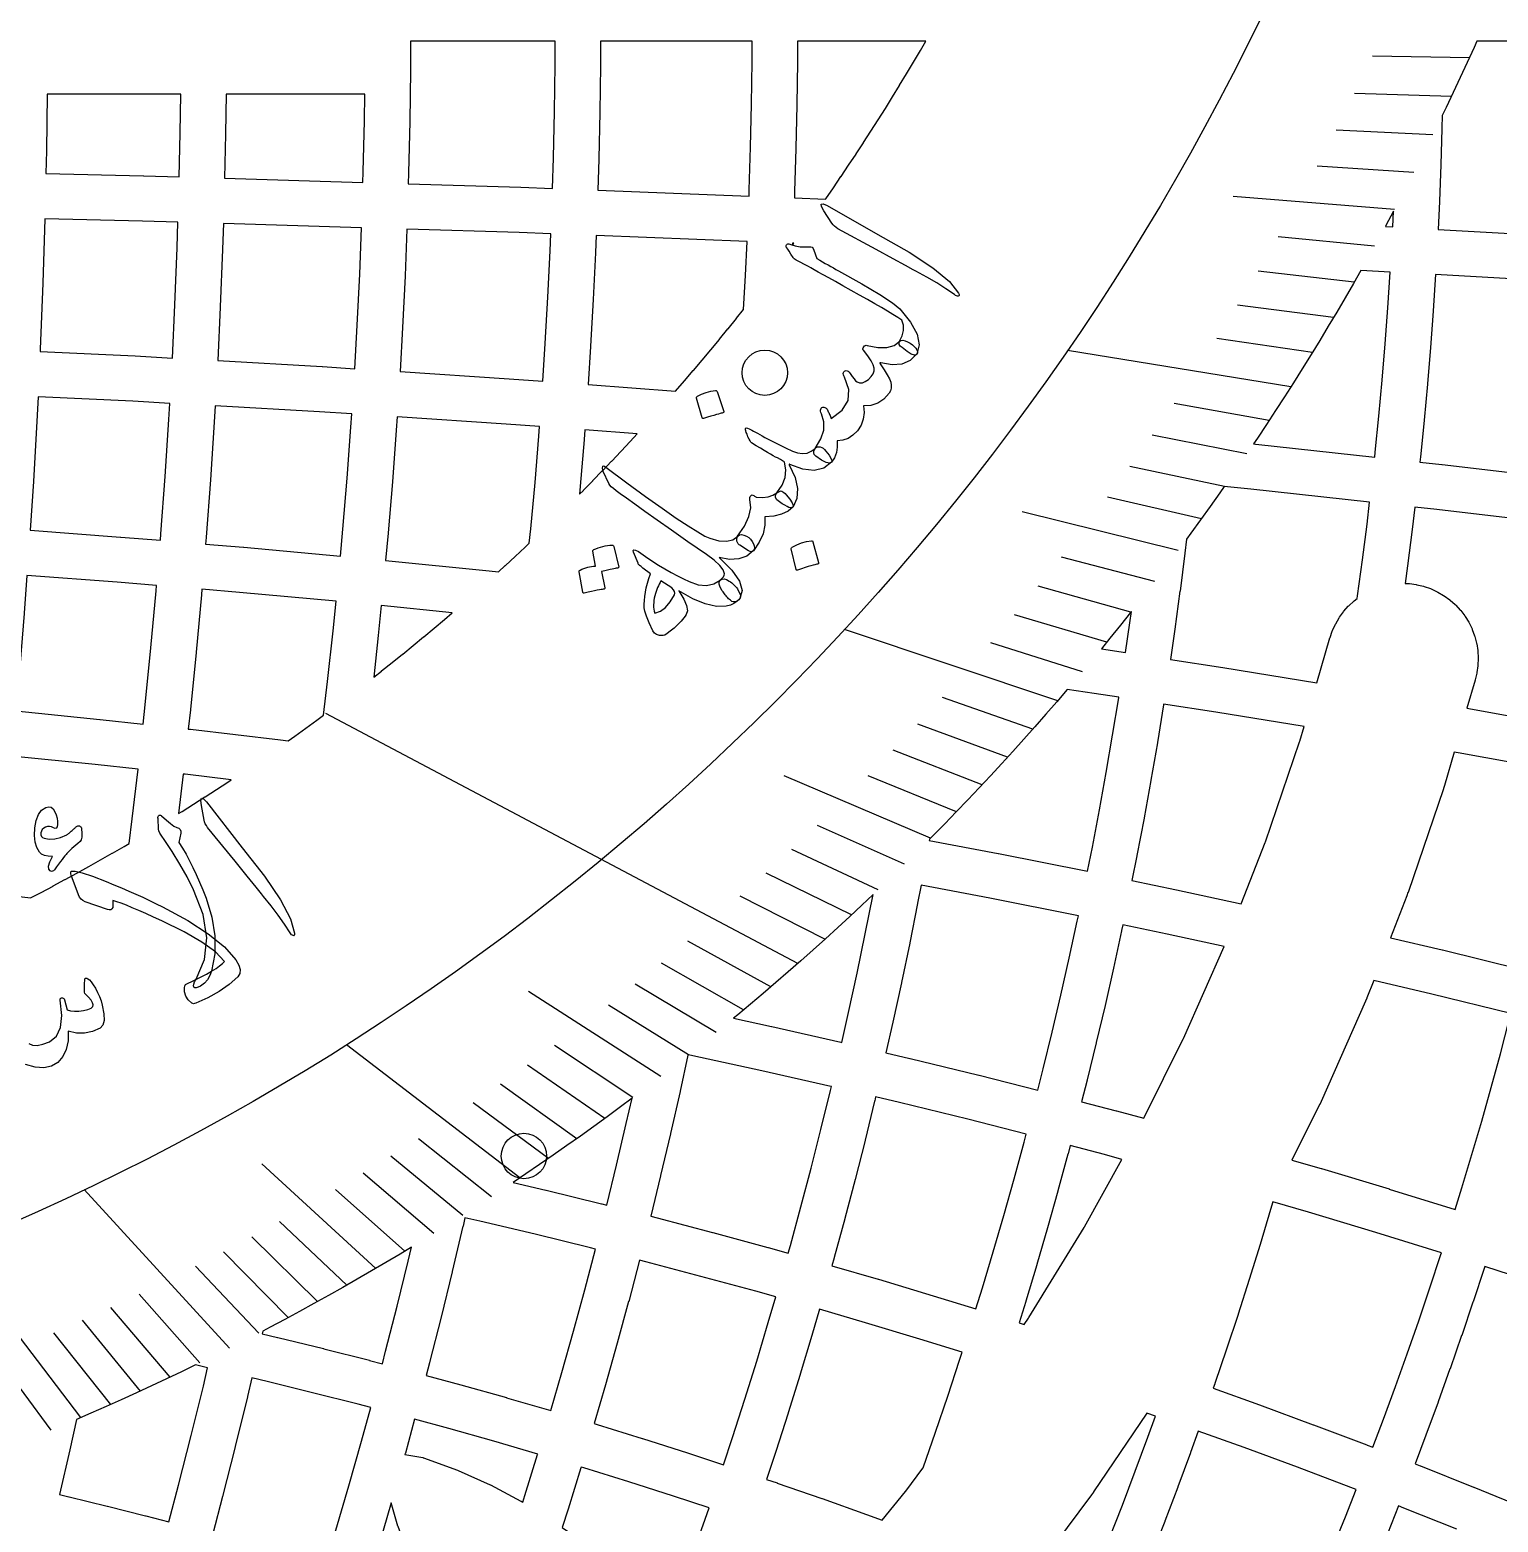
# Model space of a CAD drawing. Header units: millimetres. Extents: x -67 to 67, y -67 to 67.
# Drawn here: x 18.04 to 44.06, y -26.65 to -0.2 of the extents above; entities that cross this region are included whole.
import ezdxf

# ---------------------------------------------------------------- set-up
doc = ezdxf.new("R2010")
doc.units = ezdxf.units.MM
for name, color, linetype in [('CUT_INNER', 6, 'Continuous'), ('ENGRAVE', 7, 'Continuous'), ('ENGRAVE_FINE', 8, 'Continuous'), ('TEXT', 5, 'Continuous')]:
    doc.layers.add(name, color=color, linetype=linetype)

msp = doc.modelspace()

# ---------------------------------------------------------------- linework, layer by layer
at = {"layer": 'CUT_INNER'}
for points in [[(27.3486, -0.402), (24.7863, -0.402), (24.784, -0.9114), (24.784, -0.9149), (24.7721, -1.8244), (24.772, -1.8279), (24.7522, -2.7373), (24.7521, -2.7408), (24.7463, -2.9291), (26.7388, -2.99), (26.7423, -2.9901), (27.3014, -3.0121), (27.318, -2.4698), (27.3359, -1.6466), (27.3467, -0.8234)], [(28.1398, -1.6624), (28.1217, -2.4891), (28.1217, -2.4926), (28.1048, -3.0436), (30.7832, -3.1489), (30.7876, -3.0384), (30.8108, -2.279), (30.8273, -1.5194), (30.8373, -0.7597), (30.8389, -0.402), (28.1526, -0.402), (28.1507, -0.8286), (28.1507, -0.8321), (28.1398, -1.6589)], [(31.6429, -0.402), (31.6413, -0.765), (31.6412, -0.7685), (31.6313, -1.5317), (31.6312, -1.5352), (31.6145, -2.2983), (31.6145, -2.3018), (31.5911, -3.0647), (31.591, -3.0682), (31.5866, -3.1804), (32.138, -3.2021), (32.1411, -3.1978), (32.1419, -3.1965), (32.2776, -3.0001), (32.2784, -2.9989), (32.4128, -2.8017), (32.4137, -2.8004), (32.5469, -2.6024), (32.5477, -2.6011), (32.6797, -2.4023), (32.6806, -2.401), (32.8113, -2.2013), (32.8122, -2.2001), (32.9417, -1.9996), (32.9425, -1.9983), (33.0708, -1.7971), (33.0716, -1.7958), (33.1987, -1.5938), (33.1995, -1.5925), (33.3253, -1.3897), (33.3261, -1.3884), (33.4507, -1.1848), (33.4515, -1.1835), (33.5748, -0.9792), (33.5756, -0.9779), (33.6977, -0.7728), (33.6984, -0.7715), (33.8192, -0.5657), (33.82, -0.5643), (33.914, -0.402)], [(46.4876, -1.8559), (46.5011, -1.2373), (46.5092, -0.6187), (46.5101, -0.402), (43.6796, -0.402), (43.6294, -0.5143), (43.5079, -0.7816), (43.3848, -1.0482), (43.2601, -1.314), (43.1338, -1.579), (43.0651, -1.7207), (43.0603, -1.9439), (43.0602, -1.9474), (43.0405, -2.5923), (43.0404, -2.5958), (43.015, -3.2404), (43.0149, -3.2439), (42.9912, -3.7375), (46.4022, -3.9312), (46.4147, -3.7105), (46.4444, -3.0925), (46.4687, -2.4743)], [(18.3342, -2.3439), (18.3341, -2.3474), (18.3253, -2.7481), (20.0554, -2.7858), (20.0589, -2.7859), (20.6884, -2.8051), (20.7053, -2.0316), (20.7143, -1.34), (18.3473, -1.34)], [(21.5092, -2.0439), (21.5091, -2.0474), (21.4921, -2.8297), (23.9427, -2.9046), (23.9484, -2.718), (23.9682, -1.8121), (23.9744, -1.34), (21.5184, -1.34)], [(42.1884, -3.6919), (42.2017, -3.4166), (42.0649, -3.6706), (42.0573, -3.6845)], [(20.0361, -3.5896), (18.3075, -3.5519), (18.2728, -4.6888), (18.2727, -4.6923), (18.2267, -5.8608), (18.2266, -5.8643), (18.2249, -5.9002), (19.9057, -5.9809), (19.9092, -5.9811), (20.567, -6.0185), (20.6122, -5.0777), (20.6521, -4.0626), (20.666, -3.6088)], [(21.4696, -3.6334), (21.4557, -4.0889), (21.4556, -4.0924), (21.4155, -5.111), (21.4154, -5.1145), (21.3698, -6.0641), (23.2198, -6.1691), (23.2233, -6.1693), (23.7978, -6.207), (23.8417, -5.4341), (23.8852, -4.5291), (23.9174, -3.7082)], [(27.2723, -3.8156), (26.7125, -3.7936), (24.7211, -3.7327), (24.6885, -4.5624), (24.6883, -4.5659), (24.6447, -5.4744), (24.6445, -5.478), (24.6001, -6.2596), (26.5321, -6.3862), (26.5356, -6.3864), (27.1304, -6.4306), (27.1743, -5.7599), (27.221, -4.9379), (27.2605, -4.1155)], [(28.0238, -4.9817), (27.9769, -5.8073), (27.9767, -5.8108), (27.9322, -6.4902), (29.4815, -6.6054), (29.4825, -6.6043), (29.4835, -6.6031), (29.6399, -6.4229), (29.6409, -6.4218), (29.7963, -6.2406), (29.7972, -6.2394), (29.9515, -6.0573), (29.9524, -6.0561), (30.1055, -5.873), (30.1065, -5.8718), (30.2585, -5.6878), (30.2595, -5.6866), (30.4103, -5.5017), (30.4113, -5.5005), (30.561, -5.3146), (30.5619, -5.3134), (30.6873, -5.1558), (30.7213, -4.5564), (30.7503, -3.9522), (28.0757, -3.8471), (28.0638, -4.1488), (28.0637, -4.1523), (28.024, -4.9782)], [(31.5537, -3.9838), (31.5519, -4.0221), (31.5794, -3.9848)], [(39.7586, -7.5433), (39.7621, -7.5437), (41.8692, -7.7744), (41.8789, -7.6854), (41.9432, -7.047), (42.0019, -6.4081), (42.0551, -5.7687), (42.1026, -5.1288), (42.1442, -4.4947), (41.624, -4.4652), (41.4923, -4.696), (41.3452, -4.9502), (41.1966, -5.2034), (41.0464, -5.4557), (40.8947, -5.7071), (40.7414, -5.9576), (40.5866, -6.2071), (40.4303, -6.4556), (40.2725, -6.7032), (40.1131, -6.9498), (39.9522, -7.1955), (39.7898, -7.4401), (39.7229, -7.5397)], [(46.2421, -6.1792), (46.2933, -5.5626), (46.3392, -4.9456), (46.3531, -4.7337), (42.9469, -4.5403), (42.9048, -5.1831), (42.9045, -5.1866), (42.8567, -5.83), (42.8564, -5.8335), (42.803, -6.4764), (42.8027, -6.4799), (42.7437, -7.1223), (42.7433, -7.1258), (42.6787, -7.7677), (42.6783, -7.7712), (42.6684, -7.862), (43.0583, -7.9047), (43.0617, -7.9051), (46.0289, -8.2563), (46.0562, -8.0259), (46.1235, -7.4108), (46.1855, -6.7953)], [(20.5221, -6.8212), (19.8654, -6.7839), (18.1863, -6.7033), (18.1705, -7.0323), (18.1703, -7.0358), (18.104, -8.2033), (18.1038, -8.2068), (18.0471, -9.0716), (19.6483, -9.1906), (19.6518, -9.1909), (20.3545, -9.2493), (20.3642, -9.1333), (20.4394, -8.1203), (20.5059, -7.1066)], [(23.7464, -7.0093), (23.1724, -6.9717), (21.3248, -6.8668), (21.3085, -7.1539), (21.3083, -7.1574), (21.2416, -8.1746), (21.2414, -8.1781), (21.1658, -9.1947), (21.1655, -9.1982), (21.1558, -9.3159), (21.8264, -9.3716), (21.8299, -9.3719), (23.5448, -9.5295), (23.5889, -9.0495), (23.6639, -8.1465), (23.7311, -7.2429)], [(27.0595, -7.4026), (27.0721, -7.2325), (26.4777, -7.1884), (24.5487, -7.0619), (24.5332, -7.2973), (24.533, -7.3008), (24.4656, -8.2079), (24.4653, -8.2114), (24.39, -9.1178), (24.3897, -9.1213), (24.3451, -9.606), (26.1773, -9.7905), (26.1808, -9.7909), (26.3423, -9.8086), (26.4646, -9.697), (26.4658, -9.696), (26.6411, -9.5341), (26.6422, -9.5331), (26.8166, -9.3701), (26.8177, -9.369), (26.89, -9.3006), (26.9159, -9.0431), (26.9913, -8.2232)], [(27.7921, -8.295), (27.7794, -8.4327), (27.848, -8.3637), (27.8491, -8.3626), (28.0163, -8.1923), (28.0173, -8.1912), (28.1835, -8.0199), (28.1845, -8.0188), (28.3496, -7.8465), (28.3507, -7.8454), (28.5147, -7.672), (28.5158, -7.6709), (28.6787, -7.4966), (28.6798, -7.4954), (28.8037, -7.3612), (27.8739, -7.2921), (27.8611, -7.464), (27.8608, -7.4675), (27.7924, -8.2915)], [(38.5046, -9.4791), (38.4194, -10.1489), (38.4189, -10.1524), (38.3279, -10.8213), (38.3274, -10.8248), (38.2499, -11.3592), (39.1772, -11.5019), (39.1807, -11.5024), (40.8439, -11.7733), (41.0759, -10.9787), (41.0778, -10.9728), (41.1177, -10.8572), (41.1223, -10.8459), (41.1722, -10.7375), (41.1778, -10.7267), (41.238, -10.6238), (41.2447, -10.6135), (41.3147, -10.517), (41.3224, -10.5074), (41.4016, -10.4183), (41.4101, -10.4095), (41.4976, -10.3285), (41.507, -10.3206), (41.5591, -10.2811), (41.5662, -10.2326), (41.6527, -9.5968), (41.7337, -8.9604), (41.7795, -8.5734), (39.6763, -8.3431), (39.2045, -8.2956), (39.1254, -8.4086), (38.9556, -8.6482), (38.7843, -8.8867), (38.6116, -9.1241), (38.5342, -9.2292), (38.505, -9.4757)], [(20.28, -10.1457), (20.288, -10.0505), (19.587, -9.9923), (17.9902, -9.8736), (17.9404, -10.5433), (17.9401, -10.5468), (17.8433, -11.7122), (17.843, -11.7157), (17.7919, -12.2723), (19.282, -12.4223), (19.2855, -12.4227), (20.0483, -12.5063), (20.0853, -12.168), (20.1871, -11.1573)], [(23.4152, -10.8533), (23.4679, -10.3298), (21.758, -10.1727), (21.0892, -10.1171), (21.0811, -10.214), (21.0808, -10.2175), (20.9876, -11.2326), (20.9872, -11.2361), (20.8851, -12.2503), (20.8847, -12.2538), (20.8475, -12.5938), (20.8823, -12.5976), (20.8858, -12.598), (22.4811, -12.7868), (22.4846, -12.7872), (22.616, -12.804), (22.7349, -12.7197), (22.7362, -12.7188), (22.93, -12.5796), (22.9313, -12.5787), (23.1243, -12.4383), (23.1255, -12.4374), (23.2462, -12.3484), (23.3166, -11.7541)], [(24.2683, -10.4064), (24.215, -10.9356), (24.2146, -10.9391), (24.1342, -11.6733), (24.2711, -11.5657), (24.2723, -11.5648), (24.4591, -11.4162), (24.4603, -11.4153), (24.6462, -11.2656), (24.6474, -11.2646), (24.8323, -11.1138), (24.8335, -11.1128), (25.0175, -10.9608), (25.0187, -10.9599), (25.2018, -10.8068), (25.2029, -10.8058), (25.3851, -10.6516), (25.3862, -10.6506), (25.5237, -10.5328)], [(37.4552, -11.2369), (37.5315, -10.7112), (37.5591, -10.508), (37.5449, -10.5261), (37.3621, -10.756), (37.178, -10.9846), (37.0261, -11.1708)], [(37.1112, -13.3645), (37.225, -12.7025), (37.3329, -12.0397), (37.3341, -12.0317), (36.8999, -11.9649), (36.4209, -11.8954), (36.2362, -12.1109), (36.0437, -12.3326), (35.8499, -12.5532), (35.6547, -12.7726), (35.4582, -12.9908), (35.2604, -13.2077), (35.0612, -13.4235), (34.8607, -13.638), (34.6589, -13.8513), (34.4558, -14.0633), (34.2513, -14.2741), (34.0456, -14.4836), (33.9815, -14.5482), (33.9777, -14.5691), (35.1993, -14.801), (35.2027, -14.8017), (36.7783, -15.1151), (36.7808, -15.1156), (36.8664, -14.6852), (36.9917, -14.0254)], [(39.0531, -12.2963), (38.1288, -12.154), (38.1273, -12.1637), (38.1267, -12.1672), (38.0182, -12.8335), (38.0176, -12.837), (37.9033, -13.5024), (37.9027, -13.5058), (37.7826, -14.1702), (37.7819, -14.1736), (37.656, -14.8369), (37.6553, -14.8404), (37.568, -15.2794), (38.3545, -15.4429), (38.3579, -15.4437), (39.5046, -15.6926), (39.9295, -14.606), (39.9333, -14.5956), (40.5381, -12.8204), (40.5414, -12.8098), (40.617, -12.551)], [(44.8313, -15.3451), (44.9626, -14.7405), (45.0886, -14.1348), (45.2093, -13.528), (45.2417, -13.3574), (43.3505, -13.0154), (43.2769, -13.0028), (43.1046, -13.5932), (43.1038, -13.5959), (43.0867, -13.6499), (43.0858, -13.6526), (42.4592, -15.4919), (42.4583, -15.4945), (42.4388, -15.5478), (42.4378, -15.5504), (42.1475, -16.2927), (43.065, -16.5088), (43.0684, -16.5096), (44.4786, -16.8547), (44.553, -16.5508), (44.6948, -15.9486)], [(20.7931, -13.3966), (20.7589, -13.3929), (20.6761, -14.0923), (20.7382, -14.0538), (20.7395, -14.053), (20.9415, -13.926), (20.9428, -13.9251), (21.144, -13.7968), (21.1453, -13.796), (21.3457, -13.6665), (21.347, -13.6656), (21.5467, -13.5349), (21.5479, -13.534), (21.6094, -13.4932)], [(32.8421, -16.2265), (32.9806, -15.5299), (32.9809, -15.5284), (32.7848, -15.714), (32.5703, -15.9145), (32.3545, -16.1137), (32.1376, -16.3115), (31.9194, -16.5081), (31.7, -16.7032), (31.4795, -16.8971), (31.2577, -17.0895), (31.0348, -17.2807), (30.8107, -17.4704), (30.5855, -17.6588), (30.5108, -17.7204), (31.1838, -17.8665), (31.1872, -17.8673), (32.4101, -18.144), (32.4135, -18.1448), (32.4264, -18.1478), (32.5467, -17.616), (32.6974, -16.9219)], [(36.3079, -17.3129), (36.4561, -16.6578), (36.5986, -16.0015), (36.6191, -15.9032), (35.0476, -15.5906), (33.8313, -15.3597), (33.7702, -15.6816), (33.7695, -15.6851), (33.6303, -16.3851), (33.6296, -16.3885), (33.4842, -17.0874), (33.4835, -17.0908), (33.332, -17.7883), (33.3313, -17.7917), (33.209, -18.3321), (33.634, -18.4322), (33.6374, -18.433), (34.8554, -18.731), (34.8588, -18.7319), (35.8986, -18.996), (35.9943, -18.619), (36.154, -17.9666)], [(38.189, -16.2297), (37.4062, -16.0669), (37.3854, -16.1669), (37.3847, -16.1704), (37.2415, -16.8301), (37.2407, -16.8336), (37.0917, -17.492), (37.0909, -17.4955), (36.9362, -18.1526), (36.9353, -18.156), (36.7749, -18.8118), (36.774, -18.8152), (36.6765, -19.1991), (37.29, -19.3606), (37.2934, -19.3615), (37.7785, -19.4938), (38.4778, -18.0874), (38.4826, -18.0774), (39.2036, -16.45)], [(43.7654, -19.5421), (43.9334, -18.9466), (44.0961, -18.3497), (44.2536, -17.7514), (44.2833, -17.6346), (42.879, -17.291), (41.8518, -17.0491), (41.7302, -17.3601), (41.7292, -17.3626), (41.7074, -17.415), (41.7063, -17.4175), (40.9191, -19.1941), (40.9179, -19.1966), (40.8938, -19.2479), (40.8926, -19.2504), (40.4035, -20.2338), (40.9204, -20.3845), (40.9237, -20.3855), (42.1244, -20.7468), (42.1278, -20.7478), (43.2954, -21.1104), (43.414, -20.7285), (43.5923, -20.1361)], [(30.141, -21.519), (31.1181, -21.7853), (31.1214, -21.7863), (31.4775, -21.8867), (31.5159, -21.7505), (31.7027, -21.0653), (31.8835, -20.3784), (32.0584, -19.69), (32.2272, -19.0001), (32.2435, -18.9308), (32.231, -18.9278), (31.0115, -18.6519), (29.7896, -18.3866), (29.7089, -18.3698), (29.7011, -18.3759), (29.5623, -19.0156), (29.5615, -19.019), (29.393, -19.7635), (29.3923, -19.7669), (29.2173, -20.5098), (29.2165, -20.5132), (29.041, -21.2304), (29.1549, -21.2593), (29.1583, -21.2602), (30.1376, -21.5181)], [(28.17, -21.0092), (28.1734, -21.0101), (28.2617, -21.0325), (28.4351, -20.3238), (28.6093, -19.5843), (28.7099, -19.1397), (28.5074, -19.2908), (28.271, -19.465), (28.0336, -19.6378), (27.7951, -19.809), (27.5555, -19.9789), (27.315, -20.1472), (27.0733, -20.3141), (26.8307, -20.4794), (26.6046, -20.6315), (27.1829, -20.7677), (27.1863, -20.7685)], [(34.9176, -22.5018), (35.1111, -21.8587), (35.2991, -21.2139), (35.4814, -20.5674), (35.658, -19.9195), (35.6963, -19.7741), (34.6626, -19.5116), (33.448, -19.2144), (33.0261, -19.115), (33.0094, -19.1861), (33.0086, -19.1895), (32.8389, -19.8828), (32.8381, -19.8862), (32.6624, -20.578), (32.6615, -20.5814), (32.4798, -21.2717), (32.4788, -21.275), (32.2911, -21.9637), (32.2902, -21.9671), (32.2509, -22.1063), (33.0717, -22.3455), (33.0751, -22.3465), (34.0448, -22.6384), (34.0482, -22.6394), (34.8021, -22.8735)], [(37.0836, -20.1377), (36.4742, -19.9773), (36.4351, -20.1259), (36.4342, -20.1293), (36.2566, -20.7806), (36.2556, -20.784), (36.0724, -21.4338), (36.0714, -21.4372), (35.8825, -22.0853), (35.8815, -22.0887), (35.6869, -22.7352), (35.6859, -22.7385), (35.5685, -23.1167), (35.661, -23.1464), (35.7368, -23.0344), (35.7428, -23.0251), (36.7233, -21.4265), (36.7289, -21.4169), (37.3911, -20.2215)], [(40.7831, -24.9257), (41.7301, -25.2845), (41.7334, -25.2857), (41.8342, -25.325), (42.0221, -24.829), (42.2362, -24.2485), (42.4453, -23.6662), (42.6493, -23.0821), (42.8482, -22.4962), (43.0419, -21.9087), (43.0521, -21.8767), (41.891, -21.5162), (40.6937, -21.1559), (40.065, -20.9726), (40.0253, -21.1087), (40.0243, -21.1121), (39.8384, -21.7298), (39.8374, -21.7332), (39.6461, -22.3493), (39.645, -22.3526), (39.4484, -22.967), (39.4473, -22.9704), (39.2452, -23.5831), (39.2441, -23.5864), (39.0368, -24.1973), (39.0356, -24.2006), (39.0082, -24.279), (39.8264, -24.5728), (39.8297, -24.574), (40.7798, -24.9245)], [(25.7487, -21.2584), (25.7159, -21.4034), (25.7151, -21.4068), (25.5256, -22.2116), (25.5248, -22.215), (25.3282, -23.0182), (25.3274, -23.0216), (25.1239, -23.823), (25.123, -23.8264), (25.0641, -24.0502), (25.6767, -24.2172), (25.6801, -24.2182), (26.4837, -24.4448), (26.4871, -24.4458), (27.2707, -24.6742), (27.468, -23.9971), (27.6743, -23.2658), (27.8741, -22.5329), (28.0639, -21.8118), (27.9772, -21.7898), (26.9969, -21.5499), (26.0146, -21.3186)], [(22.157, -23.3134), (22.4296, -23.3775), (22.433, -23.3783), (23.2441, -23.5768), (23.2475, -23.5777), (24.0568, -23.7832), (24.0602, -23.7841), (24.287, -23.8438), (24.345, -23.6234), (24.5477, -22.8254), (24.7434, -22.0256), (24.8012, -21.7801), (24.6027, -21.9), (24.3504, -22.0501), (24.0971, -22.1988), (23.843, -22.3459), (23.588, -22.4914), (23.332, -22.6353), (23.0752, -22.7777), (22.8176, -22.9185), (22.559, -23.0577), (22.2997, -23.1953), (22.1682, -23.2641)], [(28.6503, -22.7426), (28.4495, -23.479), (28.4486, -23.4824), (28.2414, -24.217), (28.2404, -24.2204), (28.0406, -24.9057), (28.0917, -24.9211), (28.0951, -24.9221), (28.8925, -25.1697), (28.8959, -25.1708), (29.6911, -25.4254), (29.6945, -25.4264), (30.3323, -25.6368), (30.4925, -25.1509), (30.709, -24.4744), (30.9196, -23.7961), (31.1243, -23.116), (31.2573, -22.6599), (30.9049, -22.5606), (29.9312, -22.2951), (28.9553, -22.0382), (28.8432, -22.0097), (28.6512, -22.7393)], [(31.8947, -23.346), (31.689, -24.0295), (31.688, -24.0328), (31.4763, -24.7145), (31.4753, -24.7179), (31.2577, -25.3976), (31.2566, -25.401), (31.0941, -25.8938), (31.2815, -25.9575), (31.2848, -25.9586), (32.0732, -26.2339), (32.0765, -26.2351), (32.8624, -26.5172), (32.8656, -26.5184), (33.1404, -26.6198), (33.5546, -26.111), (33.5614, -26.1023), (33.8649, -25.6938), (33.866, -25.6908), (34.0874, -25.0567), (34.3033, -24.4207), (34.5136, -23.7829), (34.5594, -23.64), (33.8114, -23.4078), (32.8451, -23.1169), (32.0307, -22.8795), (31.8957, -23.3426)], [(18.7482, -25.3712), (18.5692, -26.1625), (18.7322, -26.2009), (18.7356, -26.2017), (19.4124, -26.3673), (19.4158, -26.3682), (20.0912, -26.5397), (20.0946, -26.5406), (20.5052, -26.6487), (20.6767, -25.9973), (20.8998, -25.1191), (21.1151, -24.239), (21.1916, -23.9142), (20.9773, -23.8658), (20.7261, -23.9874), (20.461, -24.1138), (20.1952, -24.2385), (19.9286, -24.3616), (19.6613, -24.4831), (19.3932, -24.6029), (19.1244, -24.7211), (18.8651, -24.8332), (18.749, -25.3678)], [(21.6795, -25.3153), (21.4556, -26.1969), (21.4547, -26.2003), (21.2816, -26.8579), (21.4441, -26.9022), (21.4474, -26.9031), (22.1181, -27.0923), (22.1214, -27.0932), (22.7904, -27.2882), (22.7938, -27.2892), (23.2733, -27.4335), (23.4649, -26.7969), (23.6953, -26.0065), (23.9188, -25.214), (24.0805, -24.6208), (23.8572, -24.562), (23.0513, -24.3574), (22.2436, -24.1597), (21.9747, -24.0964), (21.8973, -24.425), (21.8965, -24.4284), (21.6803, -25.3119)], [(26.8112, -26.1795), (27.0365, -25.454), (27.0394, -25.4442), (26.2638, -25.2182), (25.4635, -24.9925), (24.8576, -24.8273), (24.6941, -25.4272), (24.6931, -25.4306), (24.6872, -25.4514), (25.0048, -25.509), (25.0099, -25.5101), (25.0149, -25.5117), (25.6199, -25.7303), (25.6289, -25.734), (26.1954, -25.9898), (26.2027, -25.9933), (26.7393, -26.2785), (26.7458, -26.2822), (26.773, -26.2988)], [(35.9935, -27.7191), (35.9968, -27.7204), (36.7322, -28.0213), (36.9279, -27.5427), (37.1657, -26.9468), (37.3982, -26.3488), (37.6256, -25.7488), (37.8476, -25.1468), (37.9825, -24.7711), (37.8329, -24.7188), (36.8873, -26.1172), (36.8857, -26.1195), (36.8529, -26.1657), (36.8513, -26.168), (35.7663, -27.6284)], [(29.8076, -27.1685), (30.0418, -26.498), (30.0755, -26.3987), (29.4443, -26.1905), (28.6524, -25.9371), (27.8583, -25.6905), (27.8094, -25.6757), (27.8059, -25.6874), (27.8048, -25.6907), (27.5785, -26.4196), (27.5775, -26.423), (27.4745, -26.7447), (27.7453, -26.9322), (27.751, -26.9363), (28.2108, -27.2944), (28.216, -27.2987), (28.6529, -27.6786), (28.6577, -27.683), (29.0727, -28.0837), (29.0771, -28.0881), (29.3626, -28.3925), (29.5676, -27.837)], [(24.2363, -27.0236), (24.2353, -27.027), (24.0417, -27.6703), (24.1298, -27.6977), (24.1332, -27.6987), (24.7968, -27.9112), (24.8001, -27.9122), (25.116, -28.0164), (25.0445, -27.8809), (25.0412, -27.8742), (24.7899, -27.3209), (24.7868, -27.3135), (24.5667, -26.7321), (24.5636, -26.723), (24.4435, -26.3126)]]:
    msp.add_lwpolyline(points, close=True, dxfattribs=at)
for points in [[(45.9308, -9.0543), (42.969, -8.7037), (42.5787, -8.661), (42.5319, -9.0566), (42.5315, -9.0601), (42.45, -9.7001), (42.4496, -9.7035), (42.4074, -10.0135), (42.4742, -10.0161), (42.4864, -10.0171), (42.6046, -10.0334), (42.6166, -10.0356), (42.7326, -10.0634), (42.7443, -10.0668), (42.857, -10.1058), (42.8684, -10.1104), (42.9767, -10.1602), (42.9876, -10.1659), (43.0905, -10.2261), (43.1007, -10.2328), (43.1972, -10.3028), (43.2068, -10.3105), (43.296, -10.3896), (43.3047, -10.3982), (43.3857, -10.4857), (43.3936, -10.4951), (43.4656, -10.5901), (43.4726, -10.6002), (43.5349, -10.7018), (43.5408, -10.7126), (43.5929, -10.8198), (43.5977, -10.8311), (43.6391, -10.9429), (43.6428, -10.9546), (43.673, -11.07), (43.6755, -11.082), (43.6942, -11.1997), (43.6955, -11.2119), (43.7026, -11.3309), (43.7028, -11.3432), (43.6982, -11.4623), (43.6971, -11.4745), (43.6809, -11.5926), (43.6786, -11.6047), (43.6501, -11.7236), (43.6486, -11.7295), (43.5036, -12.2261), (45.3886, -12.5669)], [(17.5612, -15.5257), (18.051, -15.5881), (18.2397, -15.4895), (18.241, -15.4887), (18.4518, -15.3769), (18.4532, -15.3762), (18.6633, -15.263), (18.6647, -15.2623), (18.8741, -15.1479), (18.8754, -15.1471), (19.0842, -15.0314), (19.0855, -15.0307), (19.2935, -14.9137), (19.2948, -14.9129), (19.5021, -14.7946), (19.5034, -14.7939), (19.71, -14.6743), (19.7113, -14.6736), (19.8, -14.6215), (19.8553, -14.1867), (19.9596, -13.3054), (19.1997, -13.2221), (17.7166, -13.0728)], [(44.2759, -22.2682), (43.8179, -22.1216), (43.8071, -22.1554), (43.806, -22.1588), (43.6112, -22.7497), (43.6101, -22.753), (43.4101, -23.3422), (43.4089, -23.3455), (43.2038, -23.9329), (43.2026, -23.9362), (42.9923, -24.5218), (42.9911, -24.5251), (42.7758, -25.1089), (42.7746, -25.1122), (42.5835, -25.6164), (42.6772, -25.6528), (42.6805, -25.6541), (43.6211, -26.0293), (43.6243, -26.0307), (44.5616, -26.4141)], [(41.1151, -27.1315), (41.3494, -26.5588), (41.5427, -26.0743), (41.4436, -26.0357), (40.4999, -25.6782), (39.5531, -25.3289), (38.7412, -25.0374), (38.6038, -25.4201), (38.6026, -25.4234), (38.3793, -26.0287), (38.378, -26.032), (38.1495, -26.6352), (38.1482, -26.6385), (37.9144, -27.2398)], [(43.3215, -26.7755), (42.3842, -26.4015), (42.2921, -26.3657), (42.0955, -26.8584)]]:
    msp.add_lwpolyline(points, dxfattribs=at)
at = {"layer": 'ENGRAVE'}
for points in [[(40.3855, -6.5263), (36.424, -5.8861)], [(36.252, -12.0926), (32.4746, -10.8326)], [(31.6503, -16.7471), (23.2844, -12.3204)], [(26.7242, -20.5514), (23.6522, -18.1889)], [(21.5779, -23.5677), (19.0037, -20.7562)]]:
    msp.add_lwpolyline(points, dxfattribs=at)
for centre, radius in [((0, 19.1457), 44.1961), ((31.0627, -6.2787), 0.402), ((26.7947, -20.1622), 0.402)]:
    msp.add_circle(centre, radius, dxfattribs=at)
at = {"layer": 'ENGRAVE_FINE'}
for points in [[(43.5467, -0.6966), (41.8308, -0.6692)], [(43.2272, -1.3835), (41.512, -1.3286)], [(42.8991, -2.0605), (41.1853, -1.9782)], [(42.5628, -2.7277), (40.8508, -2.618)], [(42.2185, -3.3851), (39.3625, -3.1561)], [(41.8664, -4.0328), (40.1596, -3.8684)], [(41.5068, -4.6707), (39.8034, -4.4791)], [(41.14, -5.2989), (39.4405, -5.0801)], [(40.7661, -5.9174), (39.0711, -5.6714)], [(39.9983, -7.1255), (38.3138, -6.8254)], [(39.6047, -7.7151), (37.9262, -7.3882)], [(39.205, -8.2952), (37.533, -7.9415)], [(38.7994, -8.8658), (37.1345, -8.4854)], [(38.388, -9.4269), (35.6198, -8.7471)], [(37.9712, -9.9787), (36.3218, -9.5452)], [(37.5489, -10.5211), (35.9081, -10.0613)], [(37.1215, -11.0541), (35.4898, -10.5682)], [(36.6892, -11.578), (35.067, -11.0661)], [(35.8102, -12.5981), (34.2086, -12.0347)], [(35.3639, -13.0946), (33.7733, -12.5056)], [(34.9132, -13.582), (33.3342, -12.9678)], [(33.9997, -14.5301), (31.4039, -13.4208)], [(34.4584, -14.0605), (32.8914, -13.4211)], [(33.537, -14.9909), (31.9954, -14.3018)], [(33.0706, -15.443), (31.5424, -14.7294)], [(32.6006, -15.8863), (31.0863, -15.1484)], [(32.1271, -16.321), (30.6272, -15.559)], [(31.1703, -17.1648), (29.7005, -16.3554)], [(30.6872, -17.5739), (29.2331, -16.7412)], [(30.2011, -17.9748), (28.7632, -17.1189)], [(29.2205, -18.7515), (26.8763, -17.2472)], [(29.7122, -18.3673), (28.2908, -17.4886)], [(28.7261, -19.1276), (27.3392, -18.2041)], [(28.2292, -19.4956), (26.8602, -18.5501)], [(27.7299, -19.8555), (26.3791, -18.8883)], [(27.2282, -20.2074), (25.8961, -19.2188)], [(26.218, -20.8875), (24.9246, -19.857)], [(24.1733, -22.1543), (22.1517, -20.3015)], [(25.7098, -21.2157), (24.4362, -20.1648)], [(25.1995, -21.5363), (23.9462, -20.4652)], [(24.6873, -21.8491), (23.4547, -20.7582)], [(23.6575, -22.4519), (22.4673, -21.3224)], [(23.1399, -22.742), (21.9715, -21.5937)], [(22.6208, -23.0246), (21.4745, -21.8579)], [(22.1001, -23.2999), (20.9762, -22.115)], [(18.9464, -24.7983), (17.3081, -22.654)], [(21.0542, -23.8282), (19.9762, -22.6083)], [(20.5292, -24.0815), (19.4747, -22.8446)], [(20.0028, -24.3276), (18.9721, -23.074)], [(19.4752, -24.5665), (18.4686, -23.2967)], [(18.4164, -25.023), (17.4588, -23.7219)]]:
    msp.add_lwpolyline(points, dxfattribs=at)
at = {"layer": 'TEXT'}
for points in [[(32.11, -3.4066), (32.0681, -3.3305), (32.0633, -3.2896), (32.0956, -3.2838), (32.1651, -3.3131), (33.0658, -3.8267), (33.6188, -4.1413), (34.0424, -4.419), (34.3354, -4.6611), (34.4974, -4.8684), (34.5062, -4.8918), (34.508, -4.9084), (34.503, -4.9184), (34.4912, -4.9216), (34.4767, -4.9206), (34.4605, -4.9158), (34.4424, -4.9072), (34.4226, -4.8946), (34.2729, -4.7901), (34.1093, -4.6862), (33.9319, -4.5828), (33.7406, -4.4799), (33.6913, -4.4521), (33.5571, -4.3782), (33.3383, -4.2581), (33.0349, -4.0915), (32.3597, -3.7253), (32.3254, -3.7036), (32.296, -3.6803), (32.2716, -3.6556), (32.252, -3.6295)], [(31.5626, -4.2374), (31.5234, -4.1748), (31.4921, -4.1255), (31.4686, -4.0895), (31.4529, -4.0667), (31.4437, -4.0513), (31.4395, -4.037), (31.4403, -4.024), (31.446, -4.0121), (31.4569, -4.0018), (31.4705, -3.9967), (31.4869, -3.9967), (31.506, -4.0017), (31.5985, -4.0284), (31.6877, -4.0444), (31.7735, -4.0497), (31.8561, -4.0443), (31.8812, -4.0442), (31.9022, -4.0542), (31.9192, -4.0743), (31.9321, -4.1046), (31.9852, -4.2534), (32.036, -4.283), (32.0859, -4.312), (32.135, -4.3403), (32.1833, -4.368), (32.2307, -4.3951), (32.2773, -4.4216), (32.323, -4.4474), (32.3679, -4.4725), (32.7837, -4.7052), (33.1035, -4.8942), (33.3268, -5.0405), (33.4532, -5.1443), (33.6458, -5.3833), (33.7606, -5.5972), (33.7975, -5.7857), (33.7567, -5.9484), (33.7541, -5.9519), (33.7516, -5.9553), (33.749, -5.9587), (33.7464, -5.9622), (33.7122, -5.9685), (33.6589, -5.9492), (33.5866, -5.9043), (33.4952, -5.8338), (33.4634, -5.8051), (33.4457, -5.7769), (33.4419, -5.7492), (33.4523, -5.7221), (33.4994, -5.6227), (33.5216, -5.5274), (33.5188, -5.4364), (33.4911, -5.3498), (33.4178, -5.3006), (33.333, -5.2466), (33.2367, -5.1877), (33.129, -5.1239), (33.0104, -5.0553), (32.8816, -4.982), (32.7425, -4.9039), (32.5933, -4.821), (32.4474, -4.7384), (32.3161, -4.6643), (32.1994, -4.5989), (32.0972, -4.5422), (32.0098, -4.4938), (31.9375, -4.4534), (31.8803, -4.4209), (31.8382, -4.3963), (31.6211, -4.2858), (31.6014, -4.2727), (31.585, -4.2602), (31.5721, -4.2485), (31.5626, -4.2374)], [(32.0666, -7.0075), (32.0572, -6.9828), (32.0521, -6.9603), (32.0513, -6.94), (32.0549, -6.9218), (32.0625, -6.907), (32.074, -6.8966), (32.0893, -6.8907), (32.1085, -6.8892), (32.1288, -6.8938), (32.1477, -6.9061), (32.1651, -6.926), (32.1811, -6.9536), (32.1875, -6.9695), (32.1945, -6.9855), (32.2021, -7.0017), (32.2102, -7.0181), (32.2183, -7.0347), (32.226, -7.0521), (32.2331, -7.07), (32.2398, -7.0886), (32.4361, -6.9418), (32.5404, -6.7706), (32.5525, -6.5761), (32.4722, -6.3592), (32.4621, -6.3349), (32.4561, -6.3131), (32.4542, -6.2938), (32.4562, -6.2771), (32.4634, -6.262), (32.474, -6.2509), (32.4882, -6.2439), (32.5058, -6.241), (32.5247, -6.2434), (32.5425, -6.2523), (32.5592, -6.2677), (32.5749, -6.2896), (32.6107, -6.3451), (32.6432, -6.3886), (32.6724, -6.4201), (32.6982, -6.4397), (32.7435, -6.4566), (32.7919, -6.455), (32.8434, -6.4349), (32.8979, -6.3961), (32.9472, -6.3462), (32.9806, -6.2961), (32.998, -6.2458), (32.9996, -6.1954), (32.983, -6.1379), (32.946, -6.0662), (32.8886, -5.9803), (32.8108, -5.8804), (32.8019, -5.8677), (32.7996, -5.8534), (32.8038, -5.8374), (32.8146, -5.8198), (32.829, -5.8043), (32.8442, -5.7947), (32.8602, -5.791), (32.8771, -5.7933), (33.0647, -5.8321), (33.2237, -5.8325), (33.3538, -5.7946), (33.4548, -5.7187), (33.4783, -5.7047), (33.5092, -5.702), (33.5473, -5.7108), (33.5928, -5.7308), (33.6395, -5.7558), (33.6789, -5.7827), (33.711, -5.8114), (33.7358, -5.8421), (33.7557, -5.8742), (33.7662, -5.902), (33.7674, -5.9256), (33.7592, -5.945), (33.6401, -6.061), (33.4932, -6.1262), (33.3189, -6.1405), (33.1175, -6.1037), (33.1072, -6.1016), (33.1016, -6.1037), (33.1008, -6.11), (33.1046, -6.1206), (33.1759, -6.2247), (33.2313, -6.3141), (33.2706, -6.3887), (33.294, -6.4486), (33.3031, -6.5012), (33.3018, -6.5507), (33.2903, -6.5971), (33.2685, -6.6403), (33.1733, -6.7477), (33.065, -6.8207), (32.9437, -6.8593), (32.8097, -6.8635), (32.8213, -6.9853), (32.8074, -7.0998), (32.7683, -7.2066), (32.704, -7.3057), (32.6248, -7.387), (32.5387, -7.4438), (32.4459, -7.4762), (32.3463, -7.4841), (32.3478, -7.5953), (32.3314, -7.6955), (32.2973, -7.7847), (32.2455, -7.8628), (32.2083, -7.8796), (32.1493, -7.8675), (32.0685, -7.8265), (31.9659, -7.7566), (31.94, -7.7289), (31.9295, -7.6967), (31.9344, -7.6602), (31.9547, -7.6192), (32.0546, -7.4525), (32.1063, -7.2948), (32.1103, -7.1464), (32.0666, -7.0075)], [(29.8527, -6.7267), (29.852, -6.7194), (29.8543, -6.712), (29.8594, -6.7045), (29.8675, -6.6968), (29.9438, -6.6591), (30.0228, -6.6295), (30.1044, -6.608), (30.1887, -6.5944), (30.1992, -6.5951), (30.2074, -6.5984), (30.2134, -6.6045), (30.217, -6.6132), (30.3358, -6.9669), (30.3369, -6.9773), (30.3323, -6.9855), (30.322, -6.9914), (30.3059, -6.9951), (30.292, -6.9983), (30.2706, -7.0037), (30.2417, -7.0115), (30.2052, -7.0214), (30.1609, -7.0339), (30.1084, -7.0494), (30.0477, -7.0677), (29.9788, -7.0889), (29.9686, -7.0909), (29.9612, -7.0898), (29.9565, -7.0856), (29.9544, -7.0784)], [(30.8295, -7.5237), (30.816, -7.5107), (30.8007, -7.4877), (30.7834, -7.455), (30.7642, -7.4123), (30.7474, -7.3701), (30.7342, -7.3358), (30.7246, -7.3094), (30.7186, -7.2909), (30.7211, -7.2678), (30.7335, -7.2574), (30.7559, -7.2596), (30.7883, -7.2745), (30.8091, -7.286), (30.8342, -7.2995), (30.8635, -7.3149), (30.8971, -7.3322), (30.9343, -7.3516), (30.9748, -7.3734), (31.0184, -7.3976), (31.0653, -7.4241), (31.2648, -7.5295), (31.4272, -7.6103), (31.5523, -7.6665), (31.64, -7.6983), (31.7297, -7.711), (31.812, -7.7021), (31.8871, -7.6715), (31.9547, -7.6192), (31.9737, -7.6039), (31.9947, -7.5944), (32.0177, -7.5907), (32.0427, -7.5928), (32.0708, -7.6011), (32.0973, -7.6162), (32.1221, -7.6383), (32.1452, -7.6673), (32.2005, -7.7392), (32.2356, -7.7958), (32.2506, -7.837), (32.2455, -7.8628), (32.1078, -7.9696), (31.9388, -8.0121), (31.7391, -7.9902), (31.5088, -7.9039), (31.5, -7.9016), (31.4952, -7.902), (31.4943, -7.9051), (31.4973, -7.9108), (31.5997, -8.1343), (31.6446, -8.3335), (31.6322, -8.5081), (31.5627, -8.6576), (31.5496, -8.6701), (31.5328, -8.6756), (31.5122, -8.6743), (31.4879, -8.666), (31.4565, -8.6501), (31.4182, -8.6287), (31.3727, -8.6018), (31.3203, -8.5693), (31.2745, -8.5316), (31.2522, -8.492), (31.2534, -8.4504), (31.2781, -8.4069), (31.3703, -8.2702), (31.423, -8.134), (31.4362, -7.9984), (31.41, -7.8637), (31.4007, -7.8536), (31.3767, -7.8378), (31.3381, -7.8164), (31.2849, -7.7894), (31.252, -7.7727), (31.2122, -7.7511), (31.1655, -7.7246), (31.112, -7.6931), (31.0515, -7.6571), (30.9843, -7.6168), (30.9103, -7.5724), (30.8295, -7.5237)], [(30.3101, -10.1456), (30.2723, -10.0793), (30.2535, -10.0252), (30.2534, -9.9835), (30.2723, -9.954), (30.3072, -9.9226), (30.3317, -9.8937), (30.3456, -9.8673), (30.349, -9.8435), (30.3248, -9.7739), (30.2632, -9.6938), (30.1644, -9.6032), (30.0283, -9.502), (29.701, -9.2748), (29.4106, -9.0716), (29.1567, -8.8926), (28.9391, -8.738), (28.7576, -8.6082), (28.6118, -8.5037), (28.5015, -8.4244), (28.4268, -8.3706), (28.3793, -8.333), (28.3417, -8.2994), (28.3142, -8.2699), (28.2966, -8.2445), (28.2002, -8.0288), (28.1876, -7.9695), (28.1909, -7.9367), (28.2104, -7.9305), (28.246, -7.9508), (28.6188, -8.2297), (28.9514, -8.4732), (29.2434, -8.6817), (29.4947, -8.8553), (29.7049, -8.9947), (29.8738, -9.1008), (30.0011, -9.1738), (30.0868, -9.2137), (30.248, -9.2576), (30.3849, -9.2656), (30.4973, -9.2378), (30.5849, -9.1744), (30.6129, -9.1546), (30.6477, -9.1483), (30.6894, -9.1556), (30.7379, -9.1764), (30.7778, -9.2012), (30.8118, -9.2315), (30.8401, -9.2673), (30.8625, -9.3087), (30.8759, -9.3485), (30.8806, -9.3823), (30.8763, -9.4102), (30.8632, -9.4321), (30.744, -9.5271), (30.6024, -9.5789), (30.4389, -9.5874), (30.2537, -9.5524), (30.4763, -9.7779), (30.6119, -9.9739), (30.6604, -10.1406), (30.6216, -10.2778), (30.6017, -10.3038), (30.581, -10.323), (30.5596, -10.3355), (30.5373, -10.3411), (30.5097, -10.3404), (30.4814, -10.3307), (30.4523, -10.3119), (30.4223, -10.2841), (30.4073, -10.2666), (30.3924, -10.2492), (30.3777, -10.232), (30.3632, -10.2149), (30.3491, -10.1979), (30.3355, -10.1807), (30.3225, -10.1632), (30.3101, -10.1456)], [(31.2781, -8.4069), (31.3085, -8.3887), (31.3333, -8.3776), (31.3526, -8.3736), (31.3663, -8.3767), (31.3827, -8.3869), (31.4008, -8.4013), (31.4207, -8.4202), (31.4423, -8.4435), (31.5078, -8.5226), (31.5497, -8.5847), (31.568, -8.6297), (31.5627, -8.6576), (31.4739, -8.7339), (31.3609, -8.7885), (31.224, -8.8212), (31.0632, -8.8319), (31.0659, -8.9826), (31.033, -9.1336), (30.9645, -9.2845), (30.8603, -9.4352), (30.8441, -9.4469), (30.8246, -9.4505), (30.802, -9.4459), (30.776, -9.4331), (30.6231, -9.3377), (30.6061, -9.327), (30.5915, -9.3113), (30.5795, -9.2906), (30.5699, -9.2649), (30.5656, -9.2417), (30.5662, -9.2194), (30.5717, -9.198), (30.582, -9.1775), (30.7044, -8.9981), (30.7812, -8.8294), (30.8129, -8.6721), (30.7996, -8.5262), (30.7964, -8.5077), (30.7977, -8.4905), (30.8036, -8.4745), (30.814, -8.4597), (30.8269, -8.4489), (30.8401, -8.4448), (30.8537, -8.4474), (30.8676, -8.4566), (30.8798, -8.4668), (30.891, -8.4747), (30.9014, -8.4805), (30.911, -8.484), (31.0219, -8.4875), (31.1201, -8.4758), (31.2055, -8.4489), (31.2781, -8.4069)], [(31.5322, -9.4004), (31.5319, -9.3929), (31.5347, -9.3851), (31.5404, -9.3772), (31.5492, -9.369), (31.6304, -9.3286), (31.7138, -9.2965), (31.7994, -9.2727), (31.8873, -9.2573), (31.8981, -9.2578), (31.9064, -9.2612), (31.9121, -9.2674), (31.9154, -9.2765), (32.0168, -9.6435), (32.0173, -9.6543), (32.0121, -9.6629), (32.001, -9.6692), (31.9842, -9.6733), (31.9697, -9.6769), (31.9472, -9.6829), (31.9169, -9.6913), (31.8786, -9.7022), (31.8321, -9.716), (31.7769, -9.7329), (31.7131, -9.7529), (31.6406, -9.7761), (31.63, -9.7782), (31.6224, -9.7772), (31.6177, -9.7729), (31.616, -9.7654)], [(28.0138, -9.4437), (28.0138, -9.4364), (28.0166, -9.4291), (28.0225, -9.4219), (28.0312, -9.4148), (28.0708, -9.3977), (28.1106, -9.3826), (28.1506, -9.3694), (28.1908, -9.3582), (28.2315, -9.349), (28.2732, -9.3418), (28.3159, -9.3366), (28.3595, -9.3333), (28.3701, -9.3349), (28.3786, -9.3395), (28.385, -9.3469), (28.3891, -9.3573), (28.474, -9.7241), (28.4731, -9.7309), (28.4674, -9.7366), (28.4569, -9.741), (28.4416, -9.7443), (28.4297, -9.7451), (28.4117, -9.7478), (28.3876, -9.7524), (28.3574, -9.759), (28.3208, -9.7674), (28.2774, -9.7776), (28.2271, -9.7897), (28.1701, -9.8036), (28.2303, -10.0915), (28.2304, -10.1021), (28.2249, -10.1099), (28.214, -10.115), (28.1975, -10.1173), (28.1832, -10.1193), (28.1612, -10.123), (28.1314, -10.1283), (28.0938, -10.1351), (28.0481, -10.1439), (27.9939, -10.155), (27.9311, -10.1682), (27.8599, -10.1836), (27.8509, -10.1835), (27.8445, -10.1809), (27.8407, -10.1757), (27.8395, -10.1681), (27.7728, -9.8065), (27.7729, -9.7991), (27.7759, -9.7919), (27.7818, -9.7847), (27.7906, -9.7777), (27.8233, -9.7622), (27.8565, -9.7487), (27.8902, -9.7372), (27.9245, -9.7276), (27.9592, -9.7199), (27.994, -9.7139), (28.029, -9.7094), (28.0643, -9.7066)], [(29.7237, -9.9807), (29.8841, -10.0356), (30.0291, -10.0495), (30.1586, -10.0223), (30.2723, -9.954), (30.3046, -9.9364), (30.3419, -9.9332), (30.3844, -9.9445), (30.4319, -9.9703), (30.4545, -9.9867), (30.4767, -10.0042), (30.4986, -10.0229), (30.5201, -10.0427), (30.5406, -10.0639), (30.5597, -10.0866), (30.5773, -10.1109), (30.5934, -10.1368), (30.6172, -10.182), (30.6303, -10.2201), (30.6328, -10.251), (30.6246, -10.2747), (30.5745, -10.3268), (30.517, -10.3682), (30.4523, -10.3986), (30.3804, -10.4182), (30.2056, -10.4204), (30.0074, -10.376), (29.7861, -10.285), (29.5417, -10.1473), (29.6261, -10.2896), (29.6759, -10.4069), (29.6911, -10.4991), (29.6718, -10.5661), (29.6525, -10.5936), (29.631, -10.6216), (29.6075, -10.6502), (29.5819, -10.6794), (29.5539, -10.7093), (29.5235, -10.7401), (29.4906, -10.7718), (29.4552, -10.8045), (29.388, -10.8623), (29.3331, -10.9035), (29.2905, -10.9281), (29.2603, -10.9362), (29.197, -10.9352), (29.1457, -10.9211), (29.1064, -10.894), (29.0789, -10.8538), (29.0135, -10.7088), (28.9663, -10.593), (28.9376, -10.5062), (28.9273, -10.4485), (28.9259, -10.3828), (28.9288, -10.3143), (28.9361, -10.2428), (28.9477, -10.1685), (28.9637, -10.0912), (28.9839, -10.011), (29.0085, -9.9278), (29.0372, -9.8417), (28.9002, -9.7403), (28.8845, -9.7274), (28.8701, -9.7154), (28.8569, -9.7043), (28.8451, -9.6941), (28.835, -9.6845), (28.8269, -9.6751), (28.8208, -9.6659), (28.8167, -9.6569), (28.7351, -9.4583), (28.7283, -9.4278), (28.7413, -9.4162), (28.774, -9.4236), (28.8266, -9.4499), (28.9464, -9.5349), (29.0642, -9.6143), (29.18, -9.6882), (29.2939, -9.7566), (29.4054, -9.8198), (29.5142, -9.8783), (29.6203, -9.9319), (29.7237, -9.9807)], [(29.222, -9.9668), (29.2072, -9.9943), (29.1923, -10.0234), (29.1774, -10.0539), (29.1625, -10.086), (29.1483, -10.1198), (29.1355, -10.156), (29.1242, -10.1943), (29.1143, -10.2349), (29.1049, -10.275), (29.0981, -10.3147), (29.0938, -10.354), (29.0922, -10.393), (29.0933, -10.4315), (29.0973, -10.4693), (29.1043, -10.5063), (29.1143, -10.5426), (29.2139, -10.5057), (29.3055, -10.4385), (29.3889, -10.3411), (29.4639, -10.2137), (29.4686, -10.1869), (29.4617, -10.1576), (29.4432, -10.1258), (29.4131, -10.0914)], [(18.9299, -14.5881), (18.89, -14.6222), (18.8531, -14.654), (18.819, -14.6835), (18.7879, -14.7107), (18.7601, -14.7358), (18.736, -14.7588), (18.7155, -14.7797), (18.6987, -14.7986), (18.6821, -14.8187), (18.6623, -14.8433), (18.6392, -14.8723), (18.6129, -14.9058), (18.5835, -14.9439), (18.5511, -14.9869), (18.5155, -15.0348), (18.4769, -15.0875), (18.4597, -15.1064), (18.4416, -15.1162), (18.4225, -15.1169), (18.4025, -15.1085), (18.3757, -15.0759), (18.3732, -15.0225), (18.3948, -14.9484), (18.4403, -14.8534), (18.3642, -14.8496), (18.3006, -14.8355), (18.2494, -14.811), (18.2106, -14.7762), (18.1639, -14.6964), (18.1349, -14.598), (18.1236, -14.4811), (18.1296, -14.3458), (18.1527, -14.2149), (18.1929, -14.1111), (18.2503, -14.0342), (18.3251, -13.9843), (18.3755, -13.972), (18.4191, -13.9803), (18.456, -14.0092), (18.4861, -14.0588), (18.5089, -14.1178), (18.5241, -14.1751), (18.5315, -14.2306), (18.5313, -14.2844), (18.5242, -14.326), (18.5098, -14.3505), (18.4882, -14.3579), (18.4595, -14.3482), (18.4228, -14.3302), (18.3871, -14.3219), (18.3523, -14.3232), (18.3184, -14.3343), (18.2861, -14.3519), (18.2617, -14.3749), (18.2451, -14.4031), (18.2364, -14.4366), (18.2358, -14.4717), (18.2448, -14.4991), (18.2636, -14.5189), (18.2922, -14.531), (18.3834, -14.547), (18.4811, -14.5419), (18.5853, -14.5155), (18.6958, -14.4678), (18.7047, -14.4624), (18.7143, -14.4557), (18.7246, -14.4477), (18.7356, -14.4384), (18.7474, -14.4281), (18.7601, -14.4169), (18.7738, -14.4049), (18.7884, -14.392), (18.8043, -14.3784), (18.8187, -14.3659), (18.8315, -14.3547), (18.8427, -14.3446), (18.8527, -14.3358), (18.8618, -14.3284), (18.87, -14.3224), (18.8772, -14.3179), (18.8922, -14.3115), (18.9065, -14.3098), (18.92, -14.3128), (18.9328, -14.3204), (18.9429, -14.3289), (18.9507, -14.3381), (18.956, -14.3481), (18.959, -14.3588), (18.9634, -14.4441), (18.96, -14.5107), (18.9488, -14.5587), (18.9299, -14.5881)], [(21.0823, -13.948), (21.0726, -13.8617), (21.0838, -13.8221), (21.1158, -13.8291), (21.1689, -13.8827), (21.8056, -14.7009), (22.1969, -15.2027), (22.4825, -15.6209), (22.6611, -15.9564), (22.7318, -16.2098), (22.7309, -16.2348), (22.7263, -16.2509), (22.7179, -16.2582), (22.7057, -16.2566), (22.6927, -16.2502), (22.6795, -16.2396), (22.6662, -16.2247), (22.6526, -16.2056), (22.5541, -16.0519), (22.4425, -15.8934), (22.3179, -15.7302), (22.1803, -15.5621), (22.1453, -15.5176), (22.0495, -15.3981), (21.893, -15.2037), (21.6761, -14.9339), (21.1916, -14.3379), (21.1682, -14.3047), (21.1499, -14.272), (21.1367, -14.2399), (21.1286, -14.2082)], [(21.2611, -16.8834), (21.2316, -16.9654), (21.189, -17.0371), (21.1334, -17.0985), (21.065, -17.1496), (21.0215, -17.1718), (20.9874, -17.1824), (20.9627, -17.1814), (20.9475, -17.1689), (20.9412, -17.1452), (20.9455, -17.1141), (20.9603, -17.0757), (20.9857, -17.03), (21.1356, -16.677), (21.1779, -16.2945), (21.1133, -15.8832), (20.9433, -15.4433), (20.8257, -15.2118), (20.6989, -14.9865), (20.5633, -14.7672), (20.4189, -14.5538), (20.377, -14.492), (20.3469, -14.4409), (20.3287, -14.4005), (20.3221, -14.3709), (20.3202, -14.3277), (20.3183, -14.2894), (20.3164, -14.2561), (20.3145, -14.2276), (20.3129, -14.2039), (20.3118, -14.1848), (20.3112, -14.1704), (20.311, -14.1606), (20.3139, -14.1462), (20.3187, -14.135), (20.3254, -14.1268), (20.3341, -14.1219), (20.3473, -14.1197), (20.3588, -14.1203), (20.3686, -14.1239), (20.3766, -14.1304), (20.4604, -14.2098), (20.5329, -14.2706), (20.5943, -14.313), (20.6443, -14.3369), (20.6812, -14.3532), (20.7052, -14.3761), (20.7161, -14.4059), (20.7141, -14.4424), (20.6819, -14.6057), (20.7463, -14.7072), (20.8094, -14.8148), (20.8712, -14.9285), (20.9315, -15.0483), (20.9908, -15.1744), (21.0492, -15.3067), (21.1068, -15.4455), (21.1636, -15.5906), (21.2684, -15.9316), (21.32, -16.2608), (21.3177, -16.5782), (21.2611, -16.8834)], [(20.8129, -17.115), (20.9465, -17.0528), (21.0658, -16.9937), (21.1711, -16.9378), (21.2622, -16.8853), (21.3396, -16.8363), (21.4037, -16.791), (21.4544, -16.7495), (21.4919, -16.7119), (21.3294, -16.5445), (21.0894, -16.3705), (20.7729, -16.1885), (20.3815, -15.9967), (20.2331, -15.9284), (20.0962, -15.8663), (19.9706, -15.8106), (19.8563, -15.7613), (19.7532, -15.7188), (19.6616, -15.6833), (19.5812, -15.655), (19.5121, -15.6339), (19.5123, -15.7594), (19.496, -15.7836), (19.4749, -15.7971), (19.4491, -15.8001), (19.4185, -15.7923), (19.0223, -15.6546), (18.9818, -15.6344), (18.9481, -15.6075), (18.9212, -15.5738), (18.901, -15.5336), (18.7746, -15.1848), (18.7668, -15.1597), (18.7647, -15.1398), (18.7684, -15.1252), (18.7778, -15.1158), (18.8429, -15.111), (18.9669, -15.1404), (19.1503, -15.2034), (19.3937, -15.2991), (19.5299, -15.3546), (19.6629, -15.4101), (19.7927, -15.4657), (19.9194, -15.5214), (20.0428, -15.5772), (20.1629, -15.6332), (20.2798, -15.6895), (20.3934, -15.7459), (20.8374, -15.9874), (21.2027, -16.2231), (21.4876, -16.4553), (21.6906, -16.6857), (21.7428, -16.7775), (21.766, -16.858), (21.7603, -16.927), (21.7256, -16.9845), (21.5698, -17.1237), (21.3937, -17.248), (21.1973, -17.3573), (20.981, -17.4511), (20.9606, -17.4588), (20.9426, -17.4621), (20.9271, -17.461), (20.914, -17.4554), (20.8467, -17.3934), (20.802, -17.3264), (20.7798, -17.2545), (20.7799, -17.1777), (20.7845, -17.1523), (20.7915, -17.1334), (20.801, -17.121), (20.8129, -17.115)]]:
    msp.add_lwpolyline(points, close=True, dxfattribs=at)
msp.add_lwpolyline([(18.0207, -18.1692), (18.0864, -18.1974), (18.1693, -18.2014), (18.2693, -18.181), (18.3865, -18.136), (18.5115, -18.0379), (18.5858, -17.8827), (18.6088, -17.6709), (18.5802, -17.4027), (18.5786, -17.3891), (18.5795, -17.3783), (18.5831, -17.3702), (18.5892, -17.365), (18.6002, -17.3606), (18.6107, -17.3588), (18.6208, -17.3596), (18.6304, -17.363), (18.6399, -17.37), (18.6475, -17.3779), (18.6532, -17.3868), (18.657, -17.3967), (18.7001, -17.5735), (18.7637, -17.59), (18.834, -17.5973), (18.9108, -17.5951), (18.9942, -17.5836), (19.0712, -17.5641), (19.1253, -17.5404), (19.1563, -17.5126), (19.1644, -17.4808), (19.1533, -17.4443), (19.1252, -17.399), (19.0799, -17.3448), (19.0176, -17.2817), (19.0104, -17.2584), (19.0081, -17.207), (19.0105, -17.1275), (19.0175, -17.0201), (19.0175, -17.0201), (19.0226, -17.0102), (19.033, -17.0071), (19.0488, -17.0107), (19.0699, -17.021), (19.098, -17.0425), (19.1294, -17.0778), (19.1639, -17.1269), (19.2016, -17.1898), (19.2416, -17.2628), (19.2756, -17.3366), (19.3034, -17.4113), (19.325, -17.4868), (19.3531, -17.6412), (19.3565, -17.7608), (19.3354, -17.8455), (19.2899, -17.8954), (19.1527, -17.9568), (19.0116, -17.9858), (18.8669, -17.9824), (18.7188, -17.9467), (18.7176, -18.1216), (18.6871, -18.2726), (18.6274, -18.3997), (18.5386, -18.5027), (18.4257, -18.571), (18.2917, -18.5999), (18.1371, -18.5891), (17.9623, -18.5384)], dxfattribs=at)

doc.saveas('drawing.dxf')
